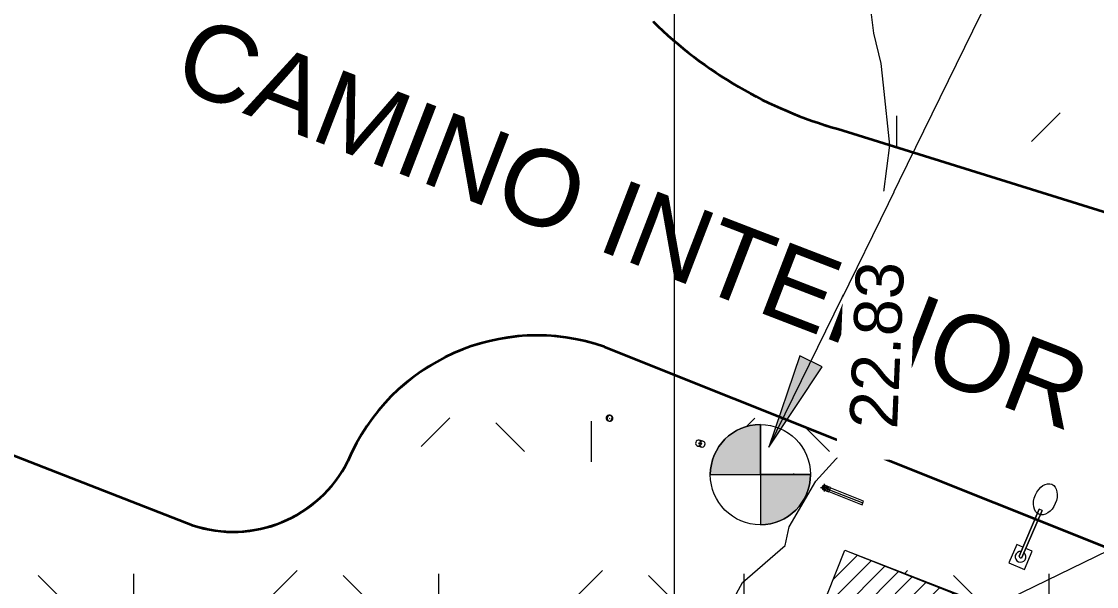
# Model space of a CAD drawing. Header units: metres. Extents: x -207 to 292, y -187 to 169.
# Drawn here: x -65.63 to -40.32, y 39.08 to 52.38 of the extents above; entities that cross this region are included whole.
import ezdxf

# ---------------------------------------------------------------- set-up
doc = ezdxf.new("R2010")
doc.units = ezdxf.units.M
for name, color, linetype, lineweight in [('A-DETL-GENF', 7, 'Continuous', 9), ('A-DETL-THIN', 7, 'Continuous', 9), ('ACHURADO', 7, 'Continuous', 9), ('BORDE CAMINO', 7, 'Continuous', 35), ('C-TOPO', 7, 'Continuous', 9), ('C-TOPO-LABL', 7, 'Continuous', 9), ('C-TOPO-MAJR', 7, 'Continuous', 35), ('E-LITE-EQPM', 7, 'Continuous', 9), ('G-ANNO-TEXT', 7, 'Continuous', 9), ('grilla', 7, 'Continuous', 9), ('luminarias', 7, 'Continuous', 9), ('P-PIPE', 7, 'Continuous', 9), ('P-PIPE-CNTR', 7, 'Continuous', 9), ('VEREDAS', 7, 'Continuous', 9)]:
    doc.layers.add(name, color=color, linetype=linetype, lineweight=lineweight)
doc.layers.add('PR10-ARQ-PL-001-Emplazamiento-C-1_dwg', color=7, linetype='Continuous', lineweight=9, true_color=0x767676)
doc.layers.add('TEXTO', color=5, linetype='Continuous', lineweight=9, true_color=0x0000ff)
doc.styles.add('Arial', font='arial.ttf', dxfattribs={"height": 1.792988})
doc.styles.add('Arial_2', font='arial.ttf', dxfattribs={"height": 1.125})
pattern_1 = [(90, (-655750.258, -5498481.082), (-3.592, 3.592), [0.9525, -6.232]), (45, (-655750.258, -5498481.082), (-3.5921024484, 3.5921024484), [0.9525, -4.127]), (135, (-655750.258, -5498481.082), (-3.5921024484, -3.5921024484), [0.9525, -4.127])]

# ---------------------------------------------------------------- blocks, each defined once
blk = doc.blocks.new('Plastico - Codo - PL - Codo-2192341-PLANTA EMPLAZAMIENTO ACTUALIZADO')
at = {"layer": 'P-PIPE'}
for p, q in [((-46.646, 41.379), (-46.666, 41.326)), ((-46.666, 41.326), (-46.625, 41.31)), ((-46.646, 41.379), (-46.664, 41.331)), ((-46.625, 41.432), (-46.646, 41.379)), ((-46.627, 41.427), (-46.646, 41.379)), ((-46.583, 41.415), (-46.625, 41.432)), ((-46.625, 41.31), (-46.604, 41.362)), ((-46.604, 41.362), (-46.583, 41.415))]:
    blk.add_line(p, q, dxfattribs=at)
at = {"layer": 'P-PIPE', "flags": 128}
for points in [[(-46.742, 41.362), (-46.742, 41.362), (-46.741, 41.362), (-46.741, 41.362), (-46.741, 41.361), (-46.74, 41.361), (-46.739, 41.361), (-46.739, 41.361), (-46.738, 41.36), (-46.737, 41.36), (-46.736, 41.359), (-46.734, 41.359), (-46.733, 41.358), (-46.731, 41.358), (-46.73, 41.357), (-46.728, 41.357), (-46.726, 41.356), (-46.724, 41.355), (-46.723, 41.354), (-46.72, 41.353), (-46.718, 41.353), (-46.716, 41.352), (-46.714, 41.351), (-46.711, 41.35), (-46.709, 41.349), (-46.706, 41.348), (-46.704, 41.347), (-46.701, 41.346), (-46.698, 41.345), (-46.695, 41.343), (-46.692, 41.342), (-46.69, 41.341), (-46.687, 41.34), (-46.684, 41.339), (-46.681, 41.338), (-46.678, 41.336), (-46.675, 41.335), (-46.671, 41.334), (-46.668, 41.333), (-46.665, 41.332), (-46.664, 41.331)], [(-46.627, 41.427), (-46.63, 41.428), (-46.633, 41.429), (-46.636, 41.43), (-46.639, 41.432), (-46.642, 41.433), (-46.645, 41.434), (-46.648, 41.435), (-46.651, 41.436), (-46.654, 41.438), (-46.657, 41.439), (-46.66, 41.44), (-46.662, 41.441), (-46.665, 41.442), (-46.668, 41.443), (-46.67, 41.444), (-46.673, 41.445), (-46.675, 41.446), (-46.678, 41.447), (-46.68, 41.448), (-46.682, 41.449), (-46.684, 41.45), (-46.686, 41.45), (-46.688, 41.451), (-46.69, 41.452), (-46.692, 41.452), (-46.693, 41.453), (-46.695, 41.454), (-46.696, 41.454), (-46.697, 41.455), (-46.699, 41.455), (-46.7, 41.456), (-46.701, 41.456), (-46.701, 41.456), (-46.702, 41.457), (-46.703, 41.457), (-46.703, 41.457), (-46.703, 41.457), (-46.704, 41.457), (-46.704, 41.457)]]:
    blk.add_lwpolyline(points, dxfattribs=at)
at = {"layer": 'P-PIPE'}
for radius, start, end in [(0.0566, 158.3742, 338.3742), (0.0566, 158.3742, 338.3742), (0.0566, 338.3742, 158.3742), (0.0566, 338.3742, 158.3742), (0.0514, 158.3742, 338.3742), (0.0514, 338.3742, 158.3742)]:
    blk.add_arc((-46.723, 41.41), radius, start, end, dxfattribs=at)
blk = doc.blocks.new('YADRAN_LASQUEMAS_ARQ_MO_006_E02_rvt-1-PLANTA EMPLAZAMIENTO ACTUALIZADO')
at = {"layer": 'P-PIPE'}
for p, q in [((-51.753, 43.108), (-51.774, 43.114)), ((-51.811, 42.979), (-51.79, 42.973)), ((-49.583, 42.501), (-49.669, 42.525)), ((-49.706, 42.39), (-49.621, 42.366)), ((-46.604, 41.362), (-46.62, 41.321)), ((-46.604, 41.362), (-46.62, 41.321)), ((-46.62, 41.321), (-45.834, 41.009)), ((-46.587, 41.404), (-46.604, 41.362)), ((-46.587, 41.404), (-46.604, 41.362)), ((-45.801, 41.093), (-46.587, 41.404)), ((-45.834, 41.009), (-45.818, 41.051)), ((-45.834, 41.009), (-45.818, 41.051)), ((-45.818, 41.051), (-45.801, 41.093)), ((-45.818, 41.051), (-45.801, 41.093))]:
    blk.add_line(p, q, dxfattribs=at)
at = {"layer": 'P-PIPE', "color": 96, "true_color": 0x007f00}
for centre, radius, start, end in [((-46.723, 41.41), 0.045, 0, 180), ((-46.723, 41.41), 0.045, 180, 0), ((-46.723, 41.387), 0.0225, 90, 270), ((-46.723, 41.432), 0.0225, 270, 90)]:
    blk.add_arc(centre, radius, start, end, dxfattribs=at)
at = {"layer": 'P-PIPE'}
for centre, ratio, start_param, end_param in [((-51.793, 43.046), 0.99863, 1.570796, 3.141593), ((-51.793, 43.046), 0.99863, 0, 1.570796), ((-51.772, 43.04), 0.99863, 1.570796, 3.141593), ((-51.772, 43.04), 0.99863, 0, 1.570796), ((-51.793, 43.046), 0.99863, 3.141593, 4.712389), ((-51.772, 43.04), 0.99863, 3.141593, 4.712389), ((-51.793, 43.046), 0.99863, 4.712389, 6.283185), ((-51.772, 43.04), 0.99863, 4.712389, 6.283185), ((-49.688, 42.457), 0.981627, 0, 1.570796), ((-49.688, 42.457), 0.981627, 4.712389, 6.283185), ((-49.688, 42.457), 0.981627, 1.570796, 3.141593), ((-49.688, 42.457), 0.981627, 3.141593, 4.712389), ((-49.602, 42.434), 0.981627, 1.570796, 3.141593), ((-49.602, 42.434), 0.981627, 0, 1.570796), ((-49.602, 42.434), 0.981627, 3.141593, 4.712389), ((-49.602, 42.434), 0.981627, 4.712389, 6.283185)]:
    blk.add_ellipse(centre, major_axis=(0.0189, 0.0674), ratio=ratio, start_param=start_param, end_param=end_param, dxfattribs=at)
at = {"layer": 'P-PIPE-CNTR'}
for p, q in [((-51.793, 43.046), (-51.772, 43.04)), ((-51.793, 43.046), (-51.772, 43.04)), ((-49.602, 42.434), (-49.688, 42.457)), ((-49.602, 42.434), (-49.688, 42.457)), ((-47.447, 41.716), (-47.447, 41.746)), ((-46.813, 41.41), (-46.633, 41.41)), ((-46.723, 41.32), (-46.723, 41.5)), ((-46.646, 41.379), (-46.723, 41.41)), ((-46.646, 41.379), (-46.604, 41.362)), ((-46.604, 41.362), (-45.818, 41.051)), ((-46.604, 41.362), (-45.818, 41.051))]:
    blk.add_line(p, q, dxfattribs=at)
at = {"layer": 'P-PIPE', "lineweight": 9}
blk.add_blockref('Plastico - Codo - PL - Codo-2192341-PLANTA EMPLAZAMIENTO ACTUALIZADO', (0, 0), dxfattribs=at)
blk = doc.blocks.new('PR10-ARQ-PL-001-Emplazamiento-C-1_dwg-674643-PLANTA EMPLAZAMIENTO ACTUALIZADO')
at = {"lineweight": 9, "true_color": 0x0000ff}
h = blk.add_hatch(dxfattribs=at)
h.set_pattern_fill('FP_4', color=5, style=0, pattern_type=2)
h.set_pattern_definition([(45, (0, 0), (-0.2245064, 0.2245064), [])])
h.paths.add_polyline_path([(-36.39, 28.957), (-33.927, 35.162), (-46.242, 39.936), (-48.705, 33.73), (-38.96, 29.953)])
at = {"layer": 'ACHURADO'}
h = blk.add_hatch(dxfattribs=at)
h.set_pattern_fill('FP_1', color=256, style=0, pattern_type=2)
h.set_pattern_definition(pattern_1)
h.paths.add_polyline_path([(59.041, -16.039), (59.364, -16.033), (59.687, -16.016), (60.008, -15.986), (60.647, -15.89), (60.963, -15.823), (61.276, -15.745), (61.586, -15.654), (61.893, -15.552), (62.195, -15.438), (62.493, -15.313), (62.785, -15.176), (63.072, -15.028), (63.354, -14.87), (63.629, -14.701), (63.929, -14.498), (64.158, -14.331), (64.412, -14.131), (64.658, -13.922), (64.896, -13.704), (65.124, -13.389), (65.342, -13.067), (65.748, -12.404), (65.934, -12.064), (66.111, -11.717), (66.276, -11.365), (66.43, -11.009), (66.573, -10.647), (66.704, -10.282), (66.824, -9.912), (66.932, -9.539), (67.114, -8.783), (67.186, -8.401), (67.247, -8.017), (67.296, -7.632), (67.332, -7.245), (67.357, -6.857), (67.369, -6.469), (67.369, -6.08), (67.357, -5.692), (67.333, -5.304), (67.296, -4.917), (67.248, -4.531), (67.145, -4.229), (67.031, -3.931), (66.905, -3.637), (66.768, -3.349), (66.62, -3.066), (66.46, -2.79), (66.289, -2.52), (66.108, -2.257), (65.917, -2.001), (65.716, -1.754), (65.505, -1.514), (65.285, -1.283), (65.055, -1.06), (64.817, -0.847), (64.571, -0.644), (64.318, -0.45), (64.056, -0.267), (63.788, -0.094), (63.513, 0.068), (63.231, 0.219), (62.944, 0.359), (62.652, 0.487), (62.355, 0.604), (62.053, 0.709), (61.748, 0.802), (61.439, 0.883), (5.169, 22.379), (4.873, 21.694), (5.024, 21.629), (4.838, 21.197), (4.475, 21.353), (4.661, 21.785), (5.064, 22.42), (-8.141, 27.464), (-11.428, 19.295), (-11.308, 19.263), (-10.055, 22.413), (17.624, 11.442), (13.769, 2.141), (23.162, -1.582), (22.598, -2.976), (22.412, -2.902), (22.901, -1.694), (13.506, 2.03), (17.362, 11.331), (-9.943, 22.154), (-11.202, 18.99), (-12.658, 19.567), (-15.42, 12.653), (12.68, 1.43), (12.748, 1.614), (12.594, 1.671), (12.757, 2.112), (13.128, 1.975), (12.965, 1.534), (12.865, 1.357), (13.051, 1.282), (13.056, 1.293), (18.049, -1.169), (18.54, -1.447), (19.037, -1.715), (19.539, -1.974), (20.045, -2.224), (20.557, -2.464), (21.072, -2.694), (21.592, -2.915), (22.116, -3.125), (22.643, -3.326), (56.499, -15.638), (56.809, -15.73), (57.121, -15.811), (57.437, -15.879), (57.755, -15.936), (58.075, -15.98), (58.396, -16.012), (58.719, -16.031)])
h.paths.add_polyline_path([(59.435, -14.371), (59.32, -14.791), (59.507, -14.398), (59.652, -14.451), (59.815, -14.011), (59.445, -13.873), (59.281, -14.314)])
h.paths.add_polyline_path([(59.169, -15.31), (59.097, -15.283), (59.474, -14.266), (59.451, -14.243), (59.426, -14.184), (59.426, -14.151), (59.45, -14.091), (59.5, -14.051), (59.531, -14.042), (59.596, -14.048), (59.624, -14.063), (59.666, -14.112), (59.678, -14.176), (59.657, -14.237), (59.609, -14.279), (59.546, -14.293), (59.47, -14.498)])
h.paths.add_polyline_path([(4.383, 63.836), (3.539, 60.674), (-14.168, 65.398), (-13.344, 68.488), (-11.308, 67.954)])
h.paths.add_polyline_path([(74.079, 11.515), (74.419, 11.517), (74.759, 11.532), (75.098, 11.559), (75.436, 11.598), (75.773, 11.649), (76.107, 11.712), (76.439, 11.787), (76.768, 11.874), (77.093, 11.974), (77.415, 12.084), (77.732, 12.207), (78.045, 12.34), (78.353, 12.485), (78.655, 12.641), (78.952, 12.808), (79.242, 12.985), (79.803, 13.371), (80.072, 13.579), (80.334, 13.796), (87.871, 25.73), (88.01, 26.122), (88.137, 26.518), (88.253, 26.918), (88.357, 27.321), (88.448, 27.727), (88.528, 28.135), (88.596, 28.545), (88.651, 28.958), (88.695, 29.371), (88.726, 29.786), (88.745, 30.202), (88.752, 30.618), (88.747, 31.034), (88.729, 31.449), (88.699, 31.864), (88.657, 32.278), (88.602, 32.691), (88.536, 33.101), (88.457, 33.51), (88.367, 33.916), (88.264, 34.319), (88.15, 34.719), (88.024, 35.116), (87.886, 35.509), (87.738, 35.897), (87.577, 36.28), (87.405, 36.659), (87.223, 37.033), (87.029, 37.401), (86.824, 37.764), (86.297, 38.565), (86.017, 38.954), (85.727, 39.337), (85.428, 39.711), (85.118, 40.078), (84.799, 40.436), (84.471, 40.786), (84.133, 41.127), (83.787, 41.459), (83.432, 41.781), (83.069, 42.094), (82.698, 42.398), (82.318, 42.692), (81.931, 42.975), (81.537, 43.249), (81.136, 43.512), (80.728, 43.764), (80.313, 44.005), (79.466, 44.455), (79.034, 44.662), (78.596, 44.859), (77.219, 45.433), (76.281, 45.811), (75.338, 46.178), (74.048, 46.657), (72.639, 47.151), (71.523, 47.529), (70.56, 47.838), (69.324, 48.214), (67.648, 48.694), (66.591, 48.976), (65.641, 49.218), (64.706, 49.444), (63.72, 49.67), (62.731, 49.884), (61.74, 50.086), (60.746, 50.276), (59.75, 50.454), (58.645, 50.636), (57.752, 50.773), (56.75, 50.915), (47.138, 52.618), (4.383, 63.836), (4.455, 64.106), (-13.253, 68.83), (-13.344, 68.488), (-37.173, 74.741), (-37.73, 74.868), (-38.29, 74.983), (-38.852, 75.087), (-39.416, 75.178), (-39.983, 75.257), (-40.55, 75.324), (-41.119, 75.379), (-41.689, 75.422), (-42.26, 75.452), (-42.831, 75.47), (-43.403, 75.476), (-43.974, 75.469), (-44.546, 75.451), (-45.116, 75.42), (-45.686, 75.377), (-46.29, 75.317), (-46.823, 75.254), (-47.389, 75.174), (-47.953, 75.083), (-48.515, 74.979), (-49.075, 74.863), (-49.632, 74.735), (-50.186, 74.595), (-50.737, 74.444), (-51.285, 74.28), (-51.829, 74.105), (-52.369, 73.919), (-53.282, 73.572), (-53.437, 73.511), (-53.964, 73.29), (-54.486, 73.057), (-55.004, 72.814), (-55.515, 72.559), (-56.744, 71.906), (-57.096, 71.695), (-57.441, 71.473), (-57.779, 71.241), (-58.11, 70.999), (-58.433, 70.746), (-58.748, 70.483), (-59.055, 70.211), (-59.353, 69.929), (-59.642, 69.638), (-59.922, 69.339), (-60.454, 68.714), (-60.704, 68.39), (-60.945, 68.058), (-61.176, 67.718), (-61.395, 67.372), (-61.604, 67.019), (-61.802, 66.66), (-61.87, 66.421), (-61.925, 66.178), (-61.969, 65.934), (-62.001, 65.687), (-62.02, 65.44), (-62.027, 65.191), (-62.022, 64.943), (-62.005, 64.695), (-61.975, 64.448), (-61.933, 64.203), (-61.88, 63.961), (-61.814, 63.721), (-61.736, 63.485), (-61.647, 63.253), (-61.546, 63.026), (-61.435, 62.804), (-61.312, 62.588), (-61.179, 62.378), (-61.036, 62.175), (-60.883, 61.979), (-60.72, 61.792), (-60.549, 61.612), (-60.368, 61.441), (-50.261, 51.92), (-50.001, 51.703), (-49.733, 51.495), (-49.459, 51.296), (-49.178, 51.107), (-48.891, 50.927), (-48.598, 50.756), (-48.299, 50.596), (-47.995, 50.446), (-47.687, 50.305), (-47.373, 50.176), (-47.056, 50.057), (-46.735, 49.949), (-46.41, 49.851), (-36.452, 46.747), (-35.977, 46.589), (-35.734, 46.527), (-35.489, 46.476), (-35.241, 46.437), (-34.992, 46.409), (-34.742, 46.393), (-34.491, 46.388), (-34.241, 46.395), (-33.991, 46.414), (-33.742, 46.445), (-33.495, 46.487), (-33.25, 46.54), (-32.77, 46.681), (-32.535, 46.769), (-32.304, 46.867), (-32.078, 46.975), (-31.858, 47.094), (-31.643, 47.224), (-31.45, 47.401), (-31.249, 47.57), (-31.041, 47.729), (-30.825, 47.877), (-30.602, 48.016), (-30.373, 48.143), (-30.138, 48.26), (-29.898, 48.365), (-29.653, 48.459), (-29.404, 48.541), (-29.152, 48.611), (-28.896, 48.67), (-28.638, 48.716), (-28.378, 48.749), (-28.117, 48.771), (-27.855, 48.78), (-27.593, 48.776), (-27.331, 48.76), (-27.07, 48.732), (-24.049, 48.124), (-23.556, 49.669), (-25.589, 50.294), (-22.166, 61.011), (-15.021, 58.813), (-18.448, 48.083), (-20.309, 48.655), (-20.499, 48.062), (-5.734, 43.445), (-2.274, 54.307), (4.216, 52.278), (0.775, 41.473), (44.657, 23.108), (70.133, 12.433), (70.443, 12.292), (70.757, 12.162), (71.076, 12.044), (71.4, 11.937), (71.726, 11.843), (72.056, 11.759), (72.389, 11.688), (72.724, 11.629), (73.061, 11.583), (73.399, 11.548), (73.739, 11.525)])
h.paths.add_polyline_path([(21.235, 33.748), (18.993, 34.754), (19.006, 34.782), (18.943, 34.811), (21.382, 40.36), (23.596, 39.341), (23.56, 39.258), (23.681, 39.203), (21.238, 33.756)])
h.paths.add_polyline_path([(18.447, 34.97), (16.233, 35.988), (18.672, 41.537), (20.887, 40.519), (20.81, 40.346), (20.848, 40.329), (18.483, 35.052)])
h.paths.add_polyline_path([(15.019, 36.371), (12.777, 37.376), (13.084, 38.06), (15.244, 42.974), (17.51, 41.926), (15.032, 36.401)])
h.paths.add_polyline_path([(2.765, 57.283), (1.587, 57.283), (1.592, 57.399), (1.609, 57.513), (1.637, 57.625), (1.676, 57.735), (1.726, 57.839), (1.785, 57.938), (1.854, 58.031), (1.932, 58.117), (2.018, 58.195), (2.111, 58.263), (2.21, 58.323), (2.314, 58.372), (2.423, 58.411), (2.535, 58.439), (2.65, 58.456), (2.765, 58.456), (2.765, 57.399)])
h.paths.add_polyline_path([(2.765, 56.104), (2.765, 57.283), (3.944, 57.283), (3.939, 57.168), (3.922, 57.053), (3.894, 56.941), (3.85, 56.822), (3.805, 56.727), (3.746, 56.628), (3.677, 56.535), (3.599, 56.45), (3.513, 56.372), (3.42, 56.303), (3.321, 56.244), (3.217, 56.194), (3.108, 56.155), (2.995, 56.127), (2.881, 56.11)])
h = blk.add_hatch(dxfattribs=at)
h.set_pattern_fill('FP_1', color=256, style=0, pattern_type=2)
h.set_pattern_definition(pattern_1)
h.paths.add_polyline_path([(-16.431, 13.057), (-14.436, 18.052), (-24.223, 21.943), (-26.212, 16.963), (-16.988, 13.279)])
h.paths.add_polyline_path([(-34.934, 26.467), (-32.306, 33.004), (-33.317, 33.408), (-31.975, 36.768), (-41.692, 40.649), (-41.981, 39.979), (-41.83, 39.914), (-42.017, 39.482), (-42.379, 39.639), (-42.193, 40.07), (-42.051, 40.009), (-41.763, 40.678), (-51.898, 44.725), (-52.129, 44.799), (-52.364, 44.861), (-52.602, 44.911), (-52.842, 44.949), (-53.083, 44.976), (-53.326, 44.99), (-53.569, 44.991), (-53.811, 44.981), (-54.053, 44.958), (-54.294, 44.924), (-54.532, 44.877), (-54.768, 44.818), (-55, 44.748), (-55.229, 44.666), (-55.453, 44.573), (-55.672, 44.468), (-55.886, 44.353), (-56.094, 44.227), (-56.295, 44.091), (-56.489, 43.945), (-56.676, 43.789), (-56.854, 43.624), (-57.024, 43.451), (-57.185, 43.269), (-57.337, 43.079), (-57.479, 42.882), (-57.611, 42.678), (-57.732, 42.468), (-57.843, 42.252), (-57.943, 42.03), (-58.037, 41.858), (-58.142, 41.693), (-58.258, 41.535), (-58.383, 41.384), (-58.518, 41.242), (-58.815, 40.985), (-58.975, 40.872), (-59.142, 40.769), (-59.315, 40.678), (-59.494, 40.597), (-59.677, 40.529), (-59.865, 40.472), (-60.056, 40.428), (-60.281, 40.393), (-60.445, 40.377), (-60.641, 40.371), (-60.837, 40.377), (-61.032, 40.396), (-61.225, 40.427), (-61.416, 40.471), (-61.604, 40.527), (-69.75, 43.704), (-76.218, 46.622), (-76.308, 46.677), (-76.468, 46.764), (-76.633, 46.843), (-76.801, 46.913), (-76.973, 46.974), (-77.148, 47.026), (-77.326, 47.069), (-77.541, 47.09), (-77.757, 47.099), (-77.973, 47.096), (-78.189, 47.081), (-78.403, 47.054), (-78.616, 47.016), (-78.826, 46.966), (-79.033, 46.904), (-79.237, 46.832), (-79.436, 46.748), (-79.82, 46.549), (-80.003, 46.434), (-80.179, 46.309), (-80.348, 46.174), (-80.51, 46.031), (-80.663, 45.878), (-80.808, 45.718), (-80.944, 45.55), (-81.071, 45.375), (-81.265, 45.056), (-81.294, 45.005), (-35.025, 26.504)])
h.paths.add_polyline_path([(-36.39, 28.957), (-42.362, 31.327), (-39.899, 37.533), (-33.927, 35.162), (-35.995, 29.953)])
h.paths.add_polyline_path([(-37.327, 29.837), (-37.192, 29.837), (-37.058, 29.849), (-36.926, 29.873), (-36.796, 29.909), (-36.67, 29.956), (-36.549, 30.014), (-36.433, 30.083), (-36.325, 30.162), (-36.223, 30.251), (-36.13, 30.348), (-36.046, 30.453), (-35.972, 30.566), (-35.908, 30.684), (-35.856, 30.808), (-35.784, 31.067), (-35.766, 31.201), (-35.76, 31.335), (-35.766, 31.469), (-35.814, 31.734), (-35.856, 31.862), (-35.908, 31.986), (-35.972, 32.104), (-36.046, 32.217), (-36.13, 32.322), (-36.223, 32.419), (-36.325, 32.508), (-36.433, 32.587), (-36.549, 32.656), (-36.796, 32.761), (-36.926, 32.797), (-37.058, 32.821), (-37.192, 32.833), (-37.327, 32.833), (-37.593, 32.797), (-37.804, 32.731), (-37.849, 32.714), (-37.97, 32.656), (-38.086, 32.587), (-38.195, 32.508), (-38.296, 32.419), (-38.389, 32.322), (-38.473, 32.217), (-38.547, 32.104), (-38.611, 31.986), (-38.664, 31.862), (-38.705, 31.734), (-38.735, 31.603), (-38.753, 31.469), (-38.759, 31.335), (-38.753, 31.201), (-38.735, 31.067), (-38.705, 30.936), (-38.664, 30.808), (-38.611, 30.684), (-38.547, 30.566), (-38.473, 30.453), (-38.389, 30.348), (-38.296, 30.251), (-38.195, 30.162), (-38.086, 30.083), (-37.97, 30.014), (-37.723, 29.909), (-37.593, 29.873), (-37.461, 29.849)])
h.paths.add_polyline_path([(-40.031, 30.966), (-39.897, 30.978), (-39.764, 31.002), (-39.634, 31.038), (-39.508, 31.085), (-39.387, 31.144), (-39.272, 31.213), (-39.061, 31.38), (-38.968, 31.478), (-38.885, 31.583), (-38.81, 31.695), (-38.747, 31.814), (-38.694, 31.937), (-38.652, 32.065), (-38.622, 32.196), (-38.604, 32.33), (-38.598, 32.464), (-38.604, 32.599), (-38.622, 32.732), (-38.652, 32.863), (-38.694, 32.991), (-38.747, 33.115), (-38.81, 33.233), (-38.885, 33.346), (-38.968, 33.451), (-39.061, 33.548), (-39.163, 33.637), (-39.387, 33.785), (-39.508, 33.843), (-39.634, 33.891), (-39.764, 33.926), (-39.897, 33.95), (-40.031, 33.962), (-40.165, 33.962), (-40.299, 33.95), (-40.432, 33.926), (-40.561, 33.891), (-40.687, 33.843), (-40.809, 33.785), (-40.924, 33.716), (-41.04, 33.631), (-41.134, 33.548), (-41.227, 33.451), (-41.311, 33.346), (-41.385, 33.233), (-41.449, 33.115), (-41.502, 32.991), (-41.544, 32.863), (-41.574, 32.726), (-41.592, 32.599), (-41.598, 32.464), (-41.592, 32.33), (-41.573, 32.196), (-41.544, 32.065), (-41.502, 31.937), (-41.449, 31.814), (-41.385, 31.695), (-41.311, 31.583), (-41.227, 31.478), (-41.134, 31.38), (-41.033, 31.292), (-40.924, 31.213), (-40.809, 31.144), (-40.687, 31.085), (-40.561, 31.038), (-40.432, 31.002), (-40.299, 30.978), (-40.165, 30.966)])
h.paths.add_polyline_path([(-43.032, 31.479), (-48.705, 33.73), (-46.242, 39.936), (-40.569, 37.685), (-43.014, 31.525)])
h.paths.add_polyline_path([(-35.025, 33.364), (-34.984, 33.416), (-34.91, 33.528), (-34.846, 33.647), (-34.793, 33.771), (-34.751, 33.899), (-34.721, 34.03), (-34.703, 34.163), (-34.703, 34.432), (-34.721, 34.565), (-34.751, 34.697), (-34.793, 34.825), (-34.846, 34.948), (-34.91, 35.067), (-34.984, 35.179), (-35.068, 35.284), (-35.161, 35.382), (-35.309, 35.505)])
h.paths.add_polyline_path([(-36.264, 32.799), (-36.13, 32.799), (-35.996, 32.811), (-35.734, 32.871), (-35.608, 32.919), (-35.486, 32.977), (-35.371, 33.046), (-35.262, 33.125), (-35.161, 33.214), (-35.025, 33.364), (-35.316, 35.509), (-35.371, 35.549), (-35.486, 35.618), (-35.608, 35.677), (-35.734, 35.724), (-35.863, 35.76), (-35.996, 35.784), (-36.13, 35.796), (-36.264, 35.796), (-36.398, 35.784), (-36.531, 35.76), (-36.66, 35.724), (-36.786, 35.677), (-36.908, 35.618), (-37.132, 35.47), (-37.233, 35.382), (-37.326, 35.284), (-37.41, 35.179), (-37.484, 35.067), (-37.548, 34.948), (-37.601, 34.825), (-37.643, 34.697), (-37.673, 34.565), (-37.691, 34.432), (-37.697, 34.298), (-37.685, 34.12), (-37.673, 34.03), (-37.643, 33.899), (-37.601, 33.771), (-37.542, 33.635), (-37.484, 33.528), (-37.41, 33.416), (-37.326, 33.311), (-37.233, 33.214), (-37.132, 33.125), (-37.023, 33.046), (-36.908, 32.977), (-36.786, 32.919), (-36.66, 32.871), (-36.531, 32.835), (-36.398, 32.811)])
h.paths.add_polyline_path([(-46.368, 33.196), (-46.234, 33.208), (-46.101, 33.232), (-45.972, 33.268), (-45.846, 33.315), (-45.724, 33.374), (-45.609, 33.443), (-45.5, 33.522), (-45.399, 33.61), (-45.306, 33.708), (-45.222, 33.813), (-45.148, 33.925), (-45.084, 34.044), (-45.031, 34.167), (-44.989, 34.295), (-44.959, 34.427), (-44.941, 34.56), (-44.935, 34.694), (-44.941, 34.829), (-44.959, 34.962), (-44.989, 35.093), (-45.031, 35.221), (-45.084, 35.345), (-45.222, 35.576), (-45.306, 35.681), (-45.399, 35.778), (-45.5, 35.867), (-45.609, 35.946), (-45.724, 36.015), (-45.846, 36.073), (-45.972, 36.121), (-46.101, 36.156), (-46.368, 36.193), (-46.502, 36.193), (-46.636, 36.181), (-46.769, 36.156), (-46.898, 36.121), (-47.024, 36.073), (-47.146, 36.015), (-47.261, 35.946), (-47.37, 35.867), (-47.471, 35.778), (-47.564, 35.681), (-47.722, 35.464), (-47.786, 35.345), (-47.839, 35.221), (-47.881, 35.093), (-47.911, 34.962), (-47.929, 34.829), (-47.935, 34.694), (-47.929, 34.56), (-47.911, 34.427), (-47.881, 34.295), (-47.839, 34.167), (-47.786, 34.044), (-47.722, 33.925), (-47.648, 33.813), (-47.564, 33.708), (-47.471, 33.61), (-47.37, 33.522), (-47.261, 33.443), (-47.146, 33.374), (-47.024, 33.315), (-46.898, 33.268), (-46.769, 33.232), (-46.636, 33.208), (-46.502, 33.196)])
h.paths.add_polyline_path([(-42.979, 35.041), (-42.712, 35.077), (-42.583, 35.113), (-42.457, 35.16), (-42.336, 35.219), (-42.22, 35.288), (-42.111, 35.367), (-41.917, 35.553), (-41.833, 35.658), (-41.759, 35.77), (-41.695, 35.889), (-41.642, 36.012), (-41.601, 36.14), (-41.571, 36.272), (-41.553, 36.405), (-41.546, 36.539), (-41.553, 36.674), (-41.571, 36.807), (-41.601, 36.938), (-41.642, 37.066), (-41.695, 37.19), (-41.759, 37.308), (-41.833, 37.421), (-41.917, 37.526), (-42.01, 37.623), (-42.111, 37.712), (-42.22, 37.791), (-42.336, 37.86), (-42.457, 37.918), (-42.583, 37.966), (-42.845, 38.025), (-42.979, 38.037), (-43.113, 38.037), (-43.247, 38.025), (-43.38, 38.001), (-43.51, 37.966), (-43.636, 37.918), (-43.757, 37.86), (-43.872, 37.791), (-43.981, 37.712), (-44.083, 37.623), (-44.176, 37.526), (-44.259, 37.421), (-44.334, 37.308), (-44.397, 37.19), (-44.45, 37.066), (-44.492, 36.938), (-44.522, 36.807), (-44.54, 36.674), (-44.546, 36.539), (-44.538, 36.389), (-44.522, 36.272), (-44.492, 36.14), (-44.45, 36.012), (-44.397, 35.889), (-44.334, 35.77), (-44.259, 35.658), (-44.083, 35.455), (-43.981, 35.367), (-43.872, 35.288), (-43.757, 35.219), (-43.636, 35.16), (-43.51, 35.113), (-43.38, 35.077), (-43.247, 35.053), (-43.113, 35.041)])
h.paths.add_polyline_path([(-48.231, 41.716), (-49.41, 41.716), (-49.404, 41.831), (-49.387, 41.946), (-49.359, 42.058), (-49.32, 42.167), (-49.271, 42.272), (-49.175, 42.42), (-49.142, 42.464), (-49.065, 42.55), (-48.979, 42.627), (-48.886, 42.696), (-48.787, 42.756), (-48.682, 42.805), (-48.573, 42.844), (-48.461, 42.872), (-48.346, 42.889), (-48.231, 42.889), (-48.231, 41.831)])
h.paths.add_polyline_path([(-48.231, 40.537), (-48.231, 41.716), (-47.052, 41.716), (-47.058, 41.6), (-47.075, 41.486), (-47.103, 41.374), (-47.142, 41.265), (-47.191, 41.16), (-47.251, 41.061), (-47.32, 40.968), (-47.397, 40.882), (-47.483, 40.805), (-47.576, 40.736), (-47.675, 40.676), (-47.78, 40.627), (-47.889, 40.588), (-48.001, 40.56), (-48.115, 40.543)])
at = {"lineweight": 9, "flags": 128}
blk.add_lwpolyline([(-33.927, 35.162), (-36.39, 28.957), (-48.705, 33.73), (-46.242, 39.936)], close=True, dxfattribs=at)
at = {"layer": 'BORDE CAMINO'}
for p, q in [((-46.41, 49.851), (-36.452, 46.747)), ((-51.898, 44.725), (-31.975, 36.768))]:
    blk.add_line(p, q, dxfattribs=at)
at = {"layer": 'BORDE CAMINO', "flags": 128}
blk.add_lwpolyline([(-76.152, 46.581), (-69.75, 43.704), (-61.604, 40.527)], dxfattribs=at)
at = {"layer": 'BORDE CAMINO'}
for centre, radius, start, end in [((-43.667, 59.575), 10.103, 225.412, 254.2467), ((-53.483, 40.152), 4.84, 70.8872, 157.166), ((-60.644, 43.397), 3.027, 251.4956, 333.1548)]:
    blk.add_arc(centre, radius, start, end, dxfattribs=at)
at = {"layer": 'C-TOPO', "flags": 128}
for points in [[(-50.76, 52.38), (-50.415, 52.067), (-50.132, 51.811), (-49.812, 51.567), (-49.619, 51.419), (-49.577, 51.387), (-49.459, 51.296), (-48.745, 50.84), (-48.337, 50.625), (-47.995, 50.446), (-47.215, 50.115), (-46.41, 49.851), (-44.598, 49.286), (-43.44, 48.925), (-42.803, 48.727), (-42.715, 48.699), (-42.688, 48.691), (-42.48, 48.626), (-39.97, 47.844)], [(-50.76, 52.38), (-50.415, 52.067), (-50.132, 51.811), (-49.812, 51.567), (-49.619, 51.419), (-49.577, 51.387), (-49.459, 51.296), (-48.745, 50.84), (-48.337, 50.625), (-47.995, 50.446), (-47.215, 50.115), (-46.41, 49.851), (-44.598, 49.286), (-43.44, 48.925), (-42.803, 48.727), (-42.715, 48.699), (-42.688, 48.691), (-42.48, 48.626), (-39.97, 47.844)], [(-69.75, 43.704), (-63.651, 41.325), (-62.743, 40.971), (-61.604, 40.527), (-61.544, 40.513), (-61.327, 40.461), (-61.08, 40.402), (-60.543, 40.372), (-60.008, 40.438), (-59.494, 40.597), (-59.016, 40.845), (-58.589, 41.174), (-58.228, 41.573), (-57.943, 42.03), (-57.645, 42.622), (-57.269, 43.167), (-56.822, 43.655), (-56.655, 43.794), (-56.313, 44.078), (-55.875, 44.35), (-55.751, 44.428), (-55.146, 44.697), (-54.51, 44.882), (-53.855, 44.978), (-53.193, 44.983), (-53.078, 44.969), (-52.618, 44.909), (-52.537, 44.899), (-51.898, 44.725), (-50.412, 44.132), (-50.266, 44.074), (-50.127, 44.018), (-50.033, 43.981), (-49.927, 43.938), (-49.575, 43.797), (-47.076, 42.799), (-45.349, 42.11), (-45.069, 41.998), (-44.788, 41.886), (-44.694, 41.848), (-44.426, 41.741), (-42.931, 41.144), (-38.481, 39.367)], [(-38.481, 39.367), (-42.931, 41.144), (-44.426, 41.741), (-44.694, 41.848), (-44.788, 41.886), (-45.069, 41.998), (-45.349, 42.11), (-47.076, 42.799), (-49.575, 43.797), (-49.927, 43.938), (-50.033, 43.981), (-50.127, 44.018), (-50.266, 44.074), (-50.412, 44.132), (-51.898, 44.725), (-52.537, 44.899), (-52.618, 44.909), (-53.078, 44.969), (-53.193, 44.983), (-53.855, 44.978), (-54.51, 44.882), (-55.146, 44.697), (-55.751, 44.428), (-55.875, 44.35), (-56.313, 44.078), (-56.655, 43.794), (-56.822, 43.655), (-57.269, 43.167), (-57.645, 42.622), (-57.943, 42.03), (-58.228, 41.573), (-58.589, 41.174), (-59.016, 40.845), (-59.494, 40.597), (-60.008, 40.438), (-60.543, 40.372), (-61.08, 40.402), (-61.327, 40.461), (-61.544, 40.513), (-61.604, 40.527), (-62.743, 40.971), (-63.651, 41.325), (-69.75, 43.704)]]:
    blk.add_lwpolyline(points, dxfattribs=at)
at = {"layer": 'C-TOPO-MAJR', "color": 1, "lineweight": 9, "true_color": 0xff0000, "flags": 128}
blk.add_lwpolyline([(-48.899, 38.729), (-48.653, 39.179), (-47.649, 40.047), (-47.554, 40.484), (-46.925, 41.566), (-46.142, 42.427), (-45.882, 42.862), (-45.515, 43.879), (-45.325, 48.372), (-45.185, 49.469), (-45.335, 50.879), (-45.388, 51.388), (-45.557, 52.105), (-45.621, 52.611)], dxfattribs=at)
at = {"layer": 'E-LITE-EQPM', "flags": 128}
for points in [[(-42.143, 39.796), (-41.666, 40.902)], [(-41.596, 40.872), (-42.073, 39.766)]]:
    blk.add_lwpolyline(points, close=True, dxfattribs=at)
at = {"layer": 'E-LITE-EQPM'}
blk.add_ellipse((-41.523, 41.137), major_axis=(0.152, 0.352), ratio=0.666667, dxfattribs=at)
at = {"layer": 'grilla'}
blk.add_line((-50.258, 166.258), (-50.258, -114.169), dxfattribs=at)
at = {"layer": 'luminarias'}
blk.add_line((-41.596, 40.872), (-41.666, 40.902), dxfattribs=at)
at = {"layer": 'luminarias', "flags": 128}
blk.add_lwpolyline([(-42.051, 40.009), (-42.193, 40.07), (-42.379, 39.639), (-42.017, 39.482), (-41.83, 39.914), (-41.981, 39.979)], dxfattribs=at)
at = {"layer": 'luminarias'}
for centre, major_axis, start_param, end_param in [((-42.108, 39.781), (0.124, 0.025), 1.273361, 6.944213), ((-42.1, 39.798), (-0.0414, 0.0104), 0.305814, 2.513248)]:
    blk.add_ellipse(centre, major_axis=major_axis, ratio=1, start_param=start_param, end_param=end_param, dxfattribs=at)
at = {"layer": 'TEXTO'}
blk.add_line((-33.749, 42.979), (-45.255, 37.402), dxfattribs=at)
at = {"layer": 'VEREDAS', "flags": 128}
blk.add_lwpolyline([(-46.242, 39.936), (-40.569, 37.685), (-43.032, 31.479), (-48.705, 33.73)], close=True, dxfattribs=at)
at = {"layer": 'C-TOPO-LABL', "insert": (-46.149, 42.387), "char_height": 1.125, "width": 5.2338, "attachment_point": 1, "rotation": 87.5767, "line_spacing_factor": 0.941778, "style": 'Arial_2'}
blk.add_mtext(' 22.83', dxfattribs=at)
at = {"layer": 'TEXTO', "insert": (-61.488, 52.556), "char_height": 1.79299, "width": 23.52141, "attachment_point": 1, "rotation": 338.919, "line_spacing_factor": 0.941778, "style": 'Arial'}
blk.add_mtext('CAMINO INTERIOR', dxfattribs=at)

msp = doc.modelspace()

# ---------------------------------------------------------------- hatches: boundary and pattern name
at = {"layer": 'A-DETL-GENF', "true_color": 0xff0000}
for points in [[(-48.231, 41.716), (-48.231, 42.895), (-48.346, 42.889), (-48.461, 42.872), (-48.573, 42.844), (-48.682, 42.805), (-48.787, 42.756), (-48.886, 42.696), (-48.979, 42.627), (-49.065, 42.55), (-49.142, 42.464), (-49.211, 42.371), (-49.271, 42.272), (-49.32, 42.167), (-49.359, 42.058), (-49.387, 41.946), (-49.404, 41.831), (-49.41, 41.716)], [(-48.231, 40.537), (-48.115, 40.543), (-48.001, 40.56), (-47.889, 40.588), (-47.78, 40.627), (-47.675, 40.676), (-47.576, 40.736), (-47.483, 40.805), (-47.397, 40.882), (-47.32, 40.968), (-47.248, 41.066), (-47.191, 41.16), (-47.142, 41.265), (-47.103, 41.374), (-47.075, 41.486), (-47.058, 41.6), (-47.052, 41.716), (-48.231, 41.716), (-48.231, 41.066)]]:
    msp.add_hatch(color=1, dxfattribs=at).paths.add_polyline_path(points)
at = {"layer": 'G-ANNO-TEXT', "true_color": 0xff0000}
msp.add_hatch(color=1, dxfattribs=at).paths.add_polyline_path([(-48.03, 42.363), (-46.774, 44.253), (-47.306, 44.514)])

# ---------------------------------------------------------------- linework, layer by layer
at = {"layer": 'A-DETL-THIN'}
for p, q in [((-48.231, 41.716), (-48.231, 42.895)), ((-48.231, 42.895), (-48.231, 40.537)), ((-49.41, 41.716), (-48.231, 41.716)), ((-49.41, 41.716), (-47.052, 41.716)), ((-47.052, 41.716), (-48.231, 41.716)), ((-48.231, 41.716), (-48.231, 40.537))]:
    msp.add_line(p, q, dxfattribs=at)
msp.add_circle((-48.231, 41.716), 1.179, dxfattribs=at)
for start, end in [(90, 180), (270, 360)]:
    msp.add_arc((-48.231, 41.716), 1.179, start, end, dxfattribs=at)
at = {"layer": 'C-TOPO'}
for p, q in [((-50.76, 52.38), (-50.415, 52.067)), ((-50.415, 52.067), (-50.76, 52.38)), ((-50.415, 52.067), (-50.132, 51.811)), ((-50.132, 51.811), (-50.415, 52.067)), ((-50.132, 51.811), (-49.812, 51.567)), ((-49.812, 51.567), (-50.132, 51.811)), ((-49.812, 51.567), (-49.619, 51.419)), ((-49.619, 51.419), (-49.812, 51.567)), ((-49.619, 51.419), (-49.577, 51.387)), ((-49.577, 51.387), (-49.619, 51.419)), ((-49.577, 51.387), (-49.459, 51.296)), ((-49.459, 51.296), (-49.577, 51.387)), ((-49.459, 51.296), (-48.745, 50.84)), ((-48.745, 50.84), (-49.459, 51.296)), ((-48.745, 50.84), (-48.337, 50.625)), ((-48.337, 50.625), (-48.745, 50.84)), ((-48.337, 50.625), (-47.995, 50.446)), ((-47.995, 50.446), (-48.337, 50.625)), ((-47.995, 50.446), (-47.215, 50.115)), ((-47.215, 50.115), (-47.995, 50.446)), ((-47.215, 50.115), (-46.41, 49.851)), ((-46.41, 49.851), (-47.215, 50.115)), ((-46.41, 49.851), (-44.598, 49.286)), ((-44.598, 49.286), (-46.41, 49.851)), ((-44.598, 49.286), (-43.44, 48.925)), ((-43.44, 48.925), (-44.598, 49.286)), ((-43.44, 48.925), (-42.803, 48.727)), ((-42.803, 48.727), (-43.44, 48.925)), ((-42.803, 48.727), (-42.715, 48.699)), ((-42.715, 48.699), (-42.803, 48.727)), ((-42.715, 48.699), (-42.688, 48.691)), ((-42.688, 48.691), (-42.715, 48.699)), ((-42.688, 48.691), (-42.48, 48.626)), ((-42.48, 48.626), (-42.688, 48.691)), ((-42.48, 48.626), (-39.97, 47.844)), ((-39.97, 47.844), (-42.48, 48.626)), ((-54.51, 44.882), (-55.146, 44.697)), ((-55.146, 44.697), (-54.51, 44.882)), ((-53.855, 44.978), (-54.51, 44.882)), ((-54.51, 44.882), (-53.855, 44.978)), ((-53.193, 44.983), (-53.855, 44.978)), ((-53.855, 44.978), (-53.193, 44.983)), ((-53.078, 44.969), (-53.193, 44.983)), ((-53.193, 44.983), (-53.078, 44.969)), ((-52.618, 44.909), (-53.078, 44.969)), ((-53.078, 44.969), (-52.618, 44.909)), ((-52.537, 44.899), (-52.618, 44.909)), ((-52.618, 44.909), (-52.537, 44.899)), ((-51.898, 44.725), (-52.537, 44.899)), ((-52.537, 44.899), (-51.898, 44.725)), ((-55.146, 44.697), (-55.751, 44.428)), ((-55.751, 44.428), (-55.146, 44.697)), ((-50.412, 44.132), (-51.898, 44.725)), ((-51.898, 44.725), (-50.412, 44.132)), ((-55.875, 44.35), (-56.313, 44.078)), ((-56.313, 44.078), (-55.875, 44.35)), ((-55.751, 44.428), (-55.875, 44.35)), ((-55.875, 44.35), (-55.751, 44.428)), ((-56.313, 44.078), (-56.655, 43.794)), ((-56.655, 43.794), (-56.313, 44.078)), ((-50.266, 44.074), (-50.412, 44.132)), ((-50.412, 44.132), (-50.266, 44.074)), ((-50.127, 44.018), (-50.266, 44.074)), ((-50.266, 44.074), (-50.127, 44.018)), ((-56.655, 43.794), (-56.822, 43.655)), ((-56.822, 43.655), (-56.655, 43.794)), ((-50.033, 43.981), (-50.127, 44.018)), ((-50.127, 44.018), (-50.033, 43.981)), ((-49.927, 43.938), (-50.033, 43.981)), ((-50.033, 43.981), (-49.927, 43.938)), ((-49.575, 43.797), (-49.927, 43.938)), ((-49.927, 43.938), (-49.575, 43.797)), ((-47.076, 42.799), (-49.575, 43.797)), ((-49.575, 43.797), (-47.076, 42.799)), ((-63.651, 41.325), (-69.75, 43.704)), ((-69.75, 43.704), (-63.651, 41.325)), ((-56.822, 43.655), (-57.269, 43.167)), ((-57.269, 43.167), (-56.822, 43.655)), ((-57.269, 43.167), (-57.645, 42.622)), ((-57.645, 42.622), (-57.269, 43.167)), ((-45.349, 42.11), (-47.076, 42.799)), ((-47.076, 42.799), (-45.349, 42.11)), ((-57.645, 42.622), (-57.943, 42.03)), ((-57.943, 42.03), (-57.645, 42.622)), ((-57.943, 42.03), (-58.228, 41.573)), ((-58.228, 41.573), (-57.943, 42.03)), ((-45.069, 41.998), (-45.349, 42.11)), ((-45.349, 42.11), (-45.069, 41.998)), ((-44.788, 41.886), (-45.069, 41.998)), ((-45.069, 41.998), (-44.788, 41.886)), ((-44.694, 41.848), (-44.788, 41.886)), ((-44.788, 41.886), (-44.694, 41.848)), ((-44.426, 41.741), (-44.694, 41.848)), ((-44.694, 41.848), (-44.426, 41.741)), ((-58.228, 41.573), (-58.589, 41.174)), ((-58.589, 41.174), (-58.228, 41.573)), ((-42.931, 41.144), (-44.426, 41.741)), ((-44.426, 41.741), (-42.931, 41.144)), ((-62.743, 40.971), (-63.651, 41.325)), ((-63.651, 41.325), (-62.743, 40.971)), ((-58.589, 41.174), (-59.016, 40.845)), ((-59.016, 40.845), (-58.589, 41.174)), ((-38.481, 39.367), (-42.931, 41.144)), ((-42.931, 41.144), (-38.481, 39.367)), ((-61.604, 40.527), (-62.743, 40.971)), ((-62.743, 40.971), (-61.604, 40.527)), ((-59.016, 40.845), (-59.494, 40.597)), ((-59.494, 40.597), (-59.016, 40.845)), ((-61.544, 40.513), (-61.604, 40.527)), ((-61.604, 40.527), (-61.544, 40.513)), ((-61.327, 40.461), (-61.544, 40.513)), ((-61.544, 40.513), (-61.327, 40.461)), ((-59.494, 40.597), (-60.008, 40.438)), ((-60.008, 40.438), (-59.494, 40.597)), ((-61.08, 40.402), (-61.327, 40.461)), ((-61.327, 40.461), (-61.08, 40.402)), ((-60.543, 40.372), (-61.08, 40.402)), ((-61.08, 40.402), (-60.543, 40.372)), ((-60.008, 40.438), (-60.543, 40.372)), ((-60.543, 40.372), (-60.008, 40.438))]:
    msp.add_line(p, q, dxfattribs=at)
at = {"layer": 'C-TOPO-MAJR', "color": 1, "lineweight": 9, "true_color": 0xff0000, "flags": 128}
for points in [[(-45.185, 49.469), (-45.335, 50.879), (-45.388, 51.388), (-45.557, 52.105), (-45.621, 52.611)], [(-46.142, 42.427), (-45.882, 42.862), (-45.515, 43.879), (-45.325, 48.372), (-45.185, 49.469)], [(-48.899, 38.729), (-48.653, 39.179), (-47.649, 40.047), (-47.554, 40.484), (-46.925, 41.566), (-46.142, 42.427)]]:
    msp.add_lwpolyline(points, dxfattribs=at)
at = {"layer": 'G-ANNO-TEXT', "color": 1, "true_color": 0xff0000}
for p, q in [((-47.306, 44.514), (-48.03, 42.363)), ((-46.774, 44.253), (-47.306, 44.514)), ((-48.03, 42.363), (-46.774, 44.253))]:
    msp.add_line(p, q, dxfattribs=at)

# ---------------------------------------------------------------- block references
at = {"lineweight": 5}
msp.add_blockref('YADRAN_LASQUEMAS_ARQ_MO_006_E02_rvt-1-PLANTA EMPLAZAMIENTO ACTUALIZADO', (0, 0), dxfattribs=at)
at = {"layer": 'PR10-ARQ-PL-001-Emplazamiento-C-1_dwg', "color": 7}
msp.add_blockref('PR10-ARQ-PL-001-Emplazamiento-C-1_dwg-674643-PLANTA EMPLAZAMIENTO ACTUALIZADO', (0, 0), dxfattribs=at)

# ---------------------------------------------------------------- next in the draw order: texts
at = {"layer": 'C-TOPO-LABL', "insert": (-46.156, 42.387), "char_height": 1.125, "width": 5.74249, "attachment_point": 1, "rotation": 87.5767, "line_spacing_factor": 0.941778, "style": 'Arial_2', "bg_fill": 3, "box_fill_scale": 1.25, "bg_fill_color": 256, "bg_fill_true_color": 13158600, "bg_fill_transparency": 0}
msp.add_mtext(' 22.83 ', dxfattribs=at)

# ---------------------------------------------------------------- next in the draw order: linework, layer by layer
at = {"layer": 'G-ANNO-TEXT', "color": 1, "true_color": 0xff0000}
msp.add_line((-48.03, 42.363), (-36.001, 66.907), dxfattribs=at)

doc.saveas('drawing.dxf')
